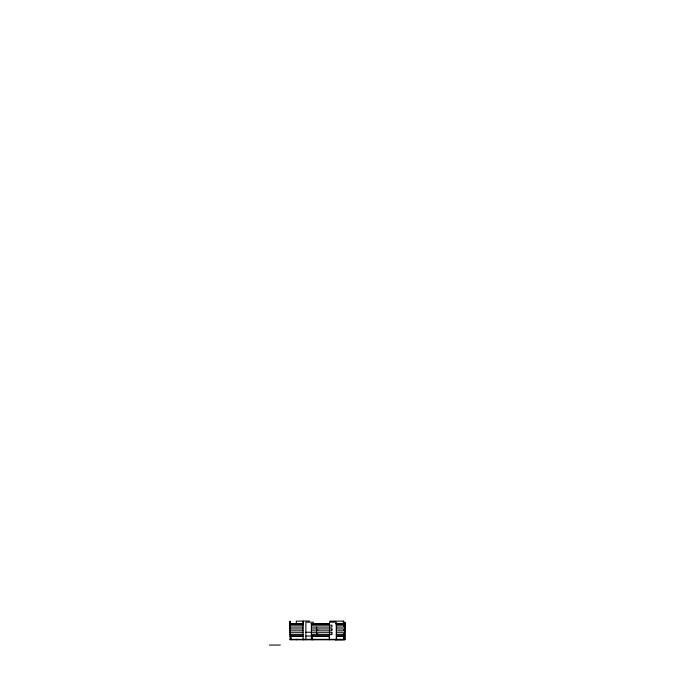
<?xml version="1.0" encoding="UTF-8"?>
<svg xmlns="http://www.w3.org/2000/svg" width="679" height="679" viewBox="0 0 679 679"><rect width="100%" height="100%" fill="white"/><g stroke="black" fill="none" stroke-linecap="round" stroke-linejoin="round"><path stroke-width="1.02" d="M309.582 621.03L303.055 621.03L303.055 639.796M329.731 621.124L343.786 621.124L343.786 624.103M290.315 623.763L303.106 623.763M310.957 623.763L329.493 623.763M335.392 623.763L344.728 623.763M290.315 624.052L303.055 624.052M311.389 624.052L329.493 624.052M336.283 624.052L344.728 624.052M290.026 625.181L303.055 625.181M311.389 625.223L331.98 625.181L331.98 627.065L311.389 627.065M336.283 625.181L343.591 625.181L343.591 627.065L336.283 627.065M290.026 627.065L303.055 627.065M290.026 628.958L303.055 628.958M311.389 628.958L316.669 628.958M336.283 628.958L343.591 628.958L343.591 630.842L336.283 630.842M290.026 630.842L303.055 630.842M311.389 630.842L316.669 630.842M305.889 632.251L311.389 632.251M290.026 632.726L303.055 632.726M311.389 632.726L316.669 632.726M336.283 632.726L343.591 632.726L343.591 634.61L336.283 634.61M290.026 634.61L303.055 634.61M311.389 634.61L316.669 634.61M303.055 636.028L290.315 636.028L290.026 621.124L290.026 639.796L345.008 639.796L345.008 622.168L344.728 639.796M305.889 636.028L329.493 636.028M336.283 636.028L344.728 636.028M290.026 636.215L303.055 636.215M311.389 636.215L329.213 636.215L329.213 639.329M290.026 639.329L345.008 639.329M269.393 645.05L280.334 645.05M335.392 639.779L342.98 639.796L342.98 639.329M343.786 636.028L343.786 639.796M343.498 639.329L343.498 636.215L336.572 636.215L336.572 639.329M343.311 621.124L343.311 623.763M336.283 639.796L336.283 622.168L329.493 622.168L329.493 639.796M335.392 639.329L335.392 639.796M316.669 627.065L316.669 636.028M313.274 623.763L313.274 622.168L305.889 622.168L305.889 639.796M313.274 639.329L313.274 639.796M312.332 636.028L312.332 639.796M311.389 623.763L311.389 639.796M303.106 624.171L303.106 621.124L296.316 621.124L296.316 624.239M303.106 639.329L303.106 639.796M296.316 639.329L296.316 639.796M291.164 636.028L291.164 639.796M331.98 628.958L317.806 628.958L317.806 630.842L331.98 630.842L331.98 628.958M331.98 632.726L317.806 632.726L317.806 634.61L331.98 634.61L331.98 632.726"/></g></svg>
